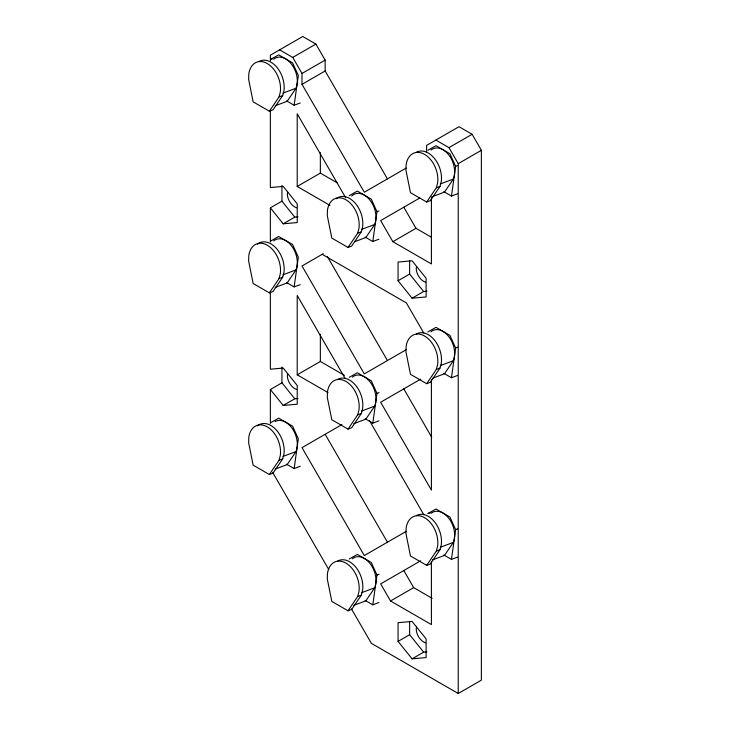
<?xml version="1.0" encoding="UTF-8"?>
<svg xmlns="http://www.w3.org/2000/svg" width="730" height="730" viewBox="0 0 730 730"><rect width="100%" height="100%" fill="white"/><g stroke="black" fill="none" stroke-linecap="round" stroke-linejoin="round"><path stroke-width="1.09" d="M286.479 100.831L294.144 105.257L298.324 75.464L292.584 62.871L278.705 54.859L270.556 59.44L272.582 58.683M286.479 282.492L294.144 286.908L298.324 257.124L292.584 244.523L278.705 236.511L270.556 241.092M286.479 464.143L294.144 468.569L298.324 438.776L292.584 426.183L278.705 418.171L270.556 422.752M365.146 237.077L372.802 241.493L376.981 211.709L371.251 199.107L357.362 191.096L349.223 195.677M365.146 418.728L372.802 423.154L376.981 393.361L371.251 380.768L357.362 372.756L349.223 377.337M365.146 600.389L372.802 604.814L376.981 575.021L371.251 562.428L357.362 554.417L349.223 558.998M443.803 191.661L451.459 196.078L455.639 166.294L449.908 153.701L436.029 145.681L427.88 150.261M443.803 373.313L451.459 377.738L455.639 347.945L449.908 335.353L436.029 327.341L427.88 331.922M443.803 554.973L451.459 559.399L455.639 529.606L449.908 517.013L436.029 509.002L427.88 513.582L429.906 512.825M269.361 111.215L279.043 96.926L280.302 92.135A22.274 14.892 69.5 0 0 267.29 63.556A22.274 14.892 69.5 0 0 248.802 73.949L248.629 79.369L253.146 101.853L269.361 111.215L273.011 109.847L282.683 95.566L283.943 90.766A22.274 14.892 69.5 0 0 276.752 67.151A22.274 14.892 69.5 0 0 258.995 61.475M269.361 292.867L279.043 278.586L280.302 273.786A22.274 14.892 69.5 0 0 267.29 245.216A22.274 14.892 69.5 0 0 248.802 255.609L248.629 261.03L253.146 283.505L269.361 292.867L273.011 291.507L282.683 277.218L283.943 272.427A22.274 14.892 69.5 0 0 275.849 247.808A22.274 14.892 69.5 0 0 257.371 244.258M269.361 474.527L279.043 460.238L280.302 455.447A22.274 14.892 69.5 0 0 267.29 426.868A22.274 14.892 69.5 0 0 248.802 437.261L248.629 442.681L253.146 465.165L269.361 474.527L273.011 473.168L282.683 458.878L283.943 454.087A22.274 14.892 69.5 0 0 275.849 429.468A22.274 14.892 69.5 0 0 257.371 425.918M348.018 247.452L357.7 233.171L358.959 228.371A22.274 14.892 69.5 0 0 345.947 199.801A22.274 14.892 69.5 0 0 327.46 210.194L327.286 215.615L331.803 238.09L348.018 247.452L351.668 246.092L361.341 231.802L362.6 227.012A22.274 14.892 69.5 0 0 354.506 202.393A22.274 14.892 69.5 0 0 336.028 198.843M348.018 429.112L357.7 414.822L358.959 410.032A22.274 14.892 69.5 0 0 345.947 381.452A22.274 14.892 69.5 0 0 327.46 391.846L327.286 397.266L331.803 419.75L348.018 429.112L351.668 427.753L361.341 413.463L362.6 408.672A22.274 14.892 69.5 0 0 355.41 385.057A22.274 14.892 69.5 0 0 337.652 379.372M426.685 202.037L436.357 187.756L437.617 182.956A22.274 14.892 69.5 0 0 424.604 154.386A22.274 14.892 69.5 0 0 406.126 164.779L405.953 170.2L410.47 192.674L426.685 202.037L430.326 200.677L440.007 186.387L441.267 181.597A22.274 14.892 69.5 0 0 434.067 157.981A22.274 14.892 69.5 0 0 416.31 152.296M348.018 610.773L357.7 596.483L358.959 591.692A22.274 14.892 69.5 0 0 345.947 563.113A22.274 14.892 69.5 0 0 327.46 573.506L327.286 578.927L331.803 601.411L348.018 610.773L351.668 609.404L361.341 595.123L362.6 590.324A22.274 14.892 69.5 0 0 355.41 566.708A22.274 14.892 69.5 0 0 337.652 561.032M426.685 383.697L436.357 369.407L437.617 364.617A22.274 14.892 69.5 0 0 424.604 336.037A22.274 14.892 69.5 0 0 406.126 346.431L405.953 351.851L410.47 374.335L426.685 383.697L430.326 382.337L440.007 368.048L441.267 363.257A22.274 14.892 69.5 0 0 434.067 339.642A22.274 14.892 69.5 0 0 416.31 333.957M426.685 565.358L436.357 551.068L437.617 546.277A22.274 14.892 69.5 0 0 424.604 517.698A22.274 14.892 69.5 0 0 406.126 528.091L405.953 533.511L410.47 555.995L426.685 565.358L430.326 563.989L440.007 549.708L441.267 544.909A22.274 14.892 69.5 0 0 434.067 521.293A22.274 14.892 69.5 0 0 416.31 515.617M273.686 59.249A19.628 13.131 69.5 0 1 291.535 64.194A19.628 13.131 69.5 0 1 296.015 88.248L287.2 101.269L275.173 105.759M273.686 240.9A19.628 13.131 69.5 0 1 291.535 245.855A19.628 13.131 69.5 0 1 296.015 269.899L287.2 282.921L275.173 287.419M351.687 196.096A19.628 13.131 69.5 0 1 369.818 199.965A19.628 13.131 69.5 0 1 374.682 224.484L365.858 237.505L354.835 241.63M431.01 150.07A19.628 13.131 69.5 0 1 448.85 155.025A19.628 13.131 69.5 0 1 453.339 179.069L444.515 192.09L431.485 196.963M275.119 421.557A19.628 13.131 69.5 0 1 292.265 428.501A19.628 13.131 69.5 0 1 296.015 451.56L287.2 464.581L275.173 469.08M352.344 377.145A19.628 13.131 69.5 0 1 370.192 382.1A19.628 13.131 69.5 0 1 374.682 406.145L365.858 419.166L353.831 423.665M431.01 331.73A19.628 13.131 69.5 0 1 448.85 336.685A19.628 13.131 69.5 0 1 453.339 360.729L444.515 373.751L432.488 378.249M352.344 558.806A19.628 13.131 69.5 0 1 370.192 563.752A19.628 13.131 69.5 0 1 374.682 587.805L365.858 600.827L353.831 605.316M431.01 513.391A19.628 13.131 69.5 0 1 448.85 518.337A19.628 13.131 69.5 0 1 453.339 542.39L444.515 555.411L432.488 559.901M279.636 49.859L292.748 57.433L315.889 44.074L325.142 60.106L325.142 70.983L387.438 178.886M406.163 168.073L364.306 192.245L302.01 84.333L302.01 73.456L325.142 60.106M302.01 84.333L325.142 70.983M345.664 197.739L297.21 113.816L297.21 186.46L320.351 173.11L337.698 183.12M270.374 241.94L270.374 207.849L281.944 201.179L281.944 185.383M270.374 207.849L283.204 223.809L294.765 217.129L298.004 216.837M435.865 140.06L448.977 147.633L472.118 134.274L481.371 150.298L481.371 680.141L458.239 693.5L371.369 643.349L351.513 608.957M458.239 693.5L458.239 163.657L481.371 150.298M323.217 253.748L302.01 265.994L364.306 373.897L406.163 349.734M419.686 198.049L380.668 220.579L392.849 241.676L431.403 263.932L431.403 198.095M392.849 241.676L415.981 228.317L431.403 237.223M398.06 280.749L398.06 262.052L412.085 260.802L426.11 278.249L426.11 296.946L412.085 298.196L398.06 280.749L409.63 274.069L409.63 260.875M412.085 298.196L423.655 291.516L426.886 291.233M270.374 423.336L270.374 389.51L281.944 382.83L281.944 367.044M345.098 378.414L297.21 295.477L297.21 374.818L320.351 361.459L344.432 375.366M270.374 389.51L283.204 405.46L294.765 398.781L298.004 398.498M341.914 424.604L302.01 447.654L364.306 555.557L406.163 531.394M420.662 379.144L380.668 402.239L431.403 490.104L431.403 379.773M420.662 560.795L380.668 583.89L390.532 600.982L431.403 624.579L431.403 561.37M390.532 600.982L413.664 587.623L432.151 598.299M398.06 641.396L398.06 622.69L412.085 621.44L426.11 638.887L426.11 657.584L412.085 658.843L398.06 641.396L409.63 634.717L409.63 621.513M412.085 658.843L423.655 652.164L426.886 651.872M282.985 93.121L296.015 88.248M279.043 96.926L282.683 95.566M294.144 105.257L300.222 102.985M455.639 166.294L457.664 165.537M440.309 183.942L453.339 179.069M436.357 187.756L440.007 186.387M376.981 211.709L379.007 210.952M361.642 229.357L374.682 224.484M451.459 196.078L457.537 193.815M357.7 233.171L361.341 231.802M282.985 274.772L296.015 269.899M372.802 241.493L378.879 239.221M279.043 278.586L282.683 277.218M294.144 286.908L300.222 284.636M455.639 347.945L457.664 347.197M440.309 365.602L453.339 360.729M436.357 369.407L440.007 368.048M376.981 393.361L379.007 392.612M361.642 411.017L374.682 406.145M451.459 377.738L457.537 375.466M357.7 414.822L361.341 413.463M282.985 456.433L296.015 451.56M372.802 423.154L378.879 420.882M279.043 460.238L282.683 458.878M294.144 468.569L300.222 466.297M455.639 529.606L457.664 528.848M440.309 547.263L453.339 542.39M436.357 551.068L440.007 549.708M376.981 575.021L379.007 574.264M361.642 592.678L374.682 587.805M451.459 559.399L457.537 557.127M357.7 596.483L361.341 595.123M372.802 604.814L378.879 602.542M283.204 223.809L297.229 222.55L297.229 203.852L283.204 186.405L270.374 187.546L270.374 110.631M283.204 405.46L297.229 404.21L297.229 385.513L283.204 368.066L270.374 369.207L270.374 291.936M315.889 44.074L302.767 36.5L270.374 55.197L270.374 60.855M472.118 134.274L458.997 126.701L426.603 145.398L426.603 151.922M297.21 186.46L329.987 205.386M322.213 254.323L406.4 302.932L423.801 333.072M297.21 374.818L328.044 392.612M409.63 274.069L423.655 291.516M281.944 201.179L294.765 217.129M281.944 382.83L294.765 398.781M409.63 634.717L423.655 652.164M448.977 147.633L458.239 163.657M403.799 207.22L415.981 228.317M292.748 57.433L302.01 73.456M327.405 256.559L387.438 360.547M403.799 388.88L431.731 437.261M369.407 420.507L423.774 514.686M325.142 434.295L387.438 542.198M403.799 570.532L413.664 587.623M272.646 472.356L328.819 569.646M320.351 152.67L320.351 173.11M320.351 334.258L320.351 361.459M425.572 642.829A10.466 6.041 60 0 1 416.501 627.125M296.681 389.446A10.466 6.041 60 0 1 287.62 373.742M425.572 282.182A10.466 6.041 60 0 1 416.501 266.477M296.681 207.794A10.466 6.041 60 0 1 287.62 192.081"/></g></svg>
